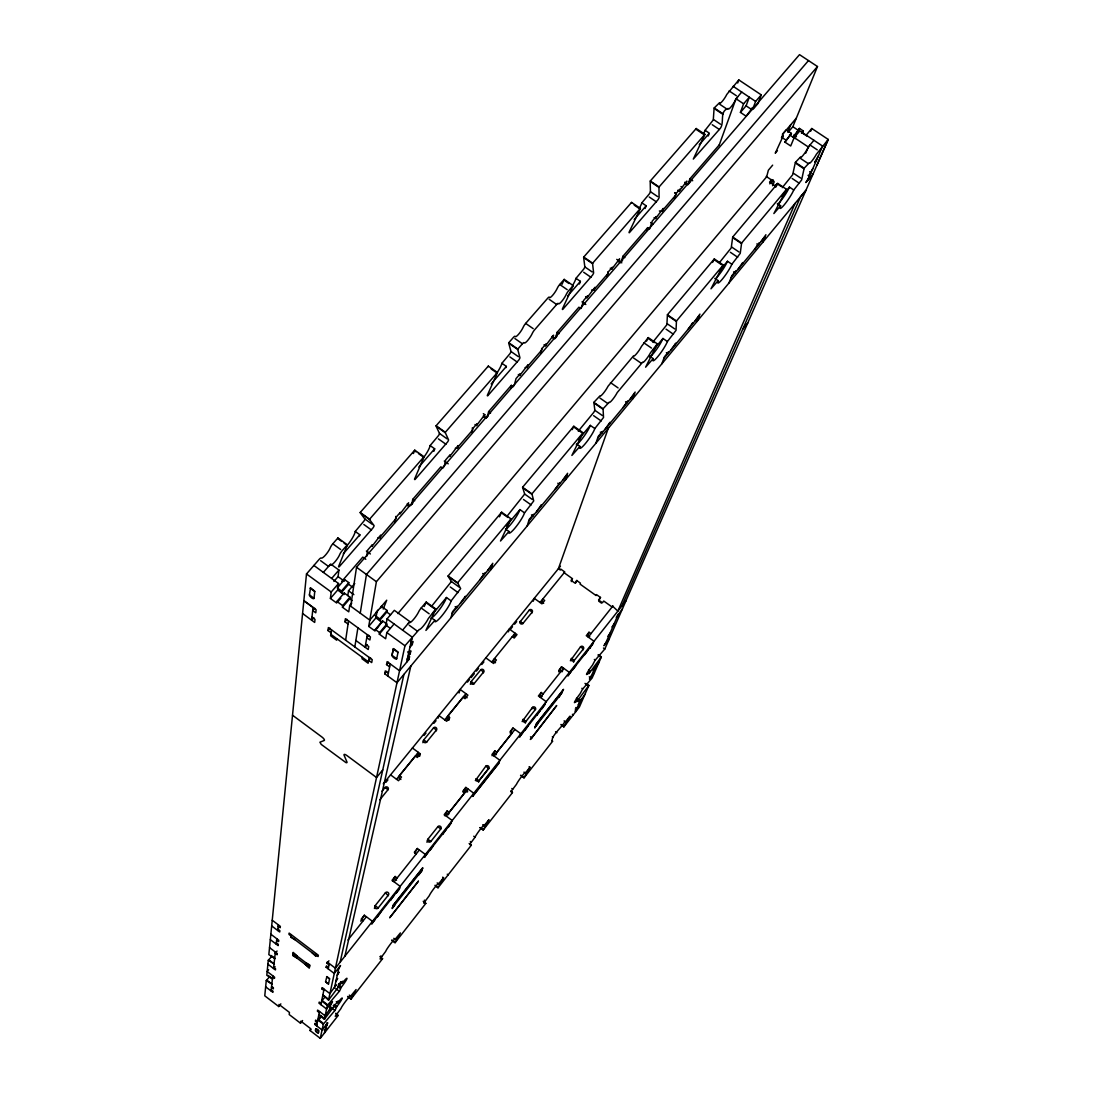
<?xml version="1.0" encoding="UTF-8"?>
<svg xmlns="http://www.w3.org/2000/svg" width="1093" height="1093" viewBox="0 0 1093 1093"><rect width="100%" height="100%" fill="white"/><g stroke="black" fill="none" stroke-linecap="round" stroke-linejoin="round"><path stroke-width="1.5" d="M652.904 342.054L666.894 324.703L667.413 314.784L714.33 258.932L723.265 265.012L710.996 288.798L718.183 280.628A12.802 1.872 -55.8 0 0 722.295 279.193A12.802 1.872 -55.8 0 0 731.859 264.246L740.234 253.371L741.614 243.07L786.523 189.335L777.724 183.419L732.706 237.031L731.217 247.906L719.385 262.689M382.755 769.896L376.538 777.519L346.864 755.523A3.416 1.025 39.5 0 0 344.063 755.181L346.959 761.999A3.402 1.011 39.5 0 1 345.907 762.572L321.233 744.415L319.907 742.215L324.238 740.48A3.416 1.025 39.8 0 0 321.929 737.024L292.514 715.218M723.265 265.012L676.458 321L676.034 330.346L667.399 341.535A12.966 1.967 -55.5 0 1 657.849 356.564A12.966 1.967 -55.5 0 1 653.163 358.6L645.608 367.207L657.33 343.871L648.258 337.6L641.454 346.44A7.555 1.216 -55.5 0 1 636.618 353.654A7.555 1.216 -55.5 0 1 633.571 355.812L608.036 386.239A7.61 1.243 -55.3 0 1 603.186 393.48A7.61 1.243 -55.3 0 1 600.002 395.816L593.868 402.361L594.852 410.299L593.8 412.307L578.265 431.175M703.605 133.715A12.583 2.35 -56.8 0 0 705.094 130.327L713.292 119.902L714.084 108.467A3.648 0.683 -57 0 1 714.221 107.947L719.59 102.674A7.296 1.353 -57 0 0 722.186 101.417A7.296 1.353 -57 0 0 726.818 94.408L738.813 79.926L761.288 94.886L758.023 103.493L753.323 108.945M532.346 499.501L524.681 494.063L522.577 487.259L573.811 426.256L583.047 432.732L571.885 455.426L579.932 446.422A13.184 2.077 -55 0 0 585.301 443.649A13.184 2.077 -55 0 0 594.838 428.552L603.527 417.471L603.063 408.796L609.17 402.21A7.624 1.202 -55.3 0 0 612.326 399.86A7.624 1.202 -55.3 0 0 617.19 392.606L642.67 362.125A7.569 1.175 -55.5 0 0 645.69 359.925A7.569 1.175 -55.5 0 0 650.526 352.725L657.33 343.871M735.425 100.16A7.309 1.325 -57 0 1 730.793 107.169A7.309 1.325 -57 0 1 728.225 108.439C718.511 111.377 725.561 123.659 719.331 129.48L693.304 159.086L704.903 134.357L696.214 128.523L650.308 180.987A3.689 0.724 -56.6 0 0 650.198 181.493L650.431 191.712A3.634 0.697 -56.5 0 1 649.379 193.816L641.851 202.833A12.72 2.473 -56.4 0 1 639.405 208.121M459.21 587.132L451.423 581.517L448.089 576.312A3.976 0.683 -54.3 0 1 448.103 575.956L501.632 512.207L511.018 518.902L500.498 541.021L508.983 531.512A13.403 2.172 -54.6 0 0 515.035 527.987A13.403 2.172 -54.6 0 0 524.531 512.863L533.739 500.949L531.922 493.886L583.047 432.732M269.561 976.814L266.268 980.544L264.766 995.819L278.742 1006.53L280.86 1003.88M272.663 979.109L266.801 975.27L268.277 960.282L271.679 956.457M274.917 958.602L268.837 954.626L306.491 573.962L319.033 559.534A3.976 0.902 -53.9 0 1 320.918 557.976L321.205 558.017A7.938 1.79 -54 0 0 325.536 555.012A7.938 1.79 -54 0 0 330.387 547.538A3.948 0.888 -54 0 1 332.805 543.808L337.915 537.961L347.314 544.779A3.976 0.874 -54.1 0 1 347.15 545.366L338.598 566.488A3.907 0.847 -54 0 0 339.144 566.843L373.232 527.605A3.88 0.833 -54.2 0 0 374.107 525.624L369.612 519.599L361.81 513.97M271.091 990.968L272.758 975.789M275.354 952.058L273.551 968.494L275.04 966.649M276.215 944.147L276.802 938.75M277.704 930.485L278.319 924.856M314.046 598.322L314.77 591.258L310.562 587.788L309.401 594.92A2.951 1.011 40.8 0 0 311.587 597.816A2.951 1.011 40.8 0 0 314.046 598.322L309.401 594.824M511.018 518.902L457.598 582.801L460.645 588.594L451.136 600.89A13.676 2.268 -54.1 0 1 441.681 616.042A13.676 2.268 -54.1 0 1 434.905 620.346M278.742 1006.53L279.002 1004.44L289.481 1012.46L289.167 1014.523L300.493 1023.198L302.597 1020.534M351.796 603.049L349.705 605.481L348.763 611.848L342.464 607.257L349.733 598.8L349.965 597.188L344.199 592.98L336.904 601.437L336.699 603.035L330.4 598.458L331.22 591.996L338.557 583.525L313.869 565.436M331.015 632.779L327.982 630.552L328.365 627.546L372.235 659.666L371.702 662.59L368.642 660.336L370.636 657.972M333.911 581.408L338.065 576.626L338.939 570.054L330.632 564.015L323.309 572.418M291.189 934.624L290.82 937.288L294.96 939.707M331.439 629.8L330.619 635.757L336.685 640.211L336.89 638.722M330.4 598.458L337.696 590.015L338.557 583.525M341.522 591.04L341.303 592.652L348.558 584.249L348.79 582.624L344.555 579.55L337.286 587.952L341.522 591.04L348.79 582.624M344.555 579.55L344.336 581.175L338.065 576.626M344.199 592.98L343.967 594.592L337.696 590.015M342.464 607.257L342.683 605.659L349.965 597.188M347.82 595.617L348.517 590.78L354.76 583.525M348.052 624.035L344.951 621.767L345.402 618.665L370.418 636.946L369.885 639.992L366.77 637.711L368.806 635.293M296.79 957.946L292.746 955.569L293.197 952.399L297.077 956.061M345.648 640.211L348.517 620.947M350.716 606.219L356.523 567.267L799.516 54.65L817.482 66.523L792.835 126.692L788.176 132.198M366.647 556.487L367.658 550.093L372.248 544.779L371.989 546.391L380.651 535.064L380.104 538.303M354.829 646.933L357.903 627.792M360.239 613.159L366.456 574.481L808.492 60.58M305.371 964.477L309.223 968.111L309.756 965.01L305.671 962.605M782.219 187.668L792.671 174.73L795.376 162.406L800.541 156.941A7.35 1.066 -56.4 0 0 802.904 155.52A7.35 1.066 -56.4 0 0 807.631 148.511L809.995 145L817.263 149.85M311.888 952.563L315.836 956.293L316.314 953.711M362.275 657.317L362.029 658.778L368.122 663.246L369.188 657.439M300.493 1023.198L300.835 1021.163L310.467 1028.54L310.084 1030.549L320.263 1038.35L338.174 1015.452L335.92 1013.676M367.289 634.65L365.13 647.247L367.316 644.651M394.081 623.953L386.84 632.56L385.638 638.763L379.298 634.131L386.512 625.592L386.813 624.035L382.55 620.92L375.309 629.472L375.036 631.016L368.71 626.412L376.402 581.695L817.482 66.523M368.71 626.412L375.937 617.887L377.058 611.561M394.901 522.563L395.803 517.535L400.339 512.316L400.024 513.97L408.591 502.766L407.962 506.073M380.992 607.845L381.279 606.26L387.059 610.468L386.772 612.053L379.572 620.537L379.858 618.966L387.059 610.468M806.197 135.149L811.798 128.496L828.234 139.439L816.348 154.332A7.35 1.025 -56.3 0 1 811.621 161.34A7.35 1.025 -56.3 0 1 809.285 162.789L804.147 168.267L801.634 179.935L793.764 190.004A12.665 1.776 -56.1 0 1 784.2 204.897A12.665 1.776 -56.1 0 1 780.634 205.744L773.871 213.559L786.523 189.335M383.206 609.047L386.717 600.207L369.789 620.127L349.705 605.481M379.298 634.131L379.585 632.587L386.813 624.035M377.099 628.584L382.55 620.92M385.897 625.141L387.086 618.857L394.327 610.318L409.793 621.562L402.593 630.155M411.774 504.324L412.744 499.351L440.862 466.834L442.843 468.241M326.097 1025.589L327.75 1022.747L322.066 1029.989L314.757 1024.401L314.975 1023.362L316.792 1024.769M323.801 990.326L321.861 988.851L322.093 987.662L329.922 993.633L336.234 984.766L334.718 986.678M338.68 968.781L340.524 965.543L334.267 973.467L326.151 967.305L326.411 966.034L328.433 967.578M328.993 964.818L326.957 963.275L327.217 961.99L335.401 968.207L625.879 600.986M621.876 606.055L800.513 196.836L805.937 190.319L396.978 682.742L384.709 673.766L385.282 670.883L388.357 673.138M389.641 666.867L386.539 664.599L387.127 661.661L399.56 670.76L408.932 659.503L409.602 656.551L407.252 659.366M393.316 648.818L391.991 655.281A2.965 1.025 39.8 0 0 394.122 658.123A2.965 1.025 39.8 0 0 396.704 658.724L398.057 652.07L393.562 648.573L391.991 655.281L396.704 658.724M315.986 1028.773C313.445 1030.972 319.935 1035.74 318.637 1030.644C317.353 1028.759 313.404 1027.311 318.705 1030.863M316.587 1025.794L319.498 1011.503M320.891 1004.645L324.047 989.165M325.564 981.705L326.889 976.568L329.58 978.809L328.487 984.042L325.564 981.815L328.528 983.973M328.173 968.849L329.266 963.534M387.783 676.007L390.228 663.943M469.58 843.919L471.329 845.203L438.02 887.803L443.58 877.72L438.512 883.909A7.815 0.724 -53.5 0 0 434.631 887.639A7.815 0.724 -53.5 0 0 429.262 895.727L423.742 903.132L425.846 903.365L395.038 942.74L391.718 940.24M320.263 1038.35L323.323 1024.182L335.155 1010.151L336.822 1006.53A8.307 0.806 -53.1 0 0 342.259 998.264A8.307 0.806 -53.1 0 0 337.696 1002.746L336.302 1001.68M318.883 1014.878L324.375 1019.291L327.381 1005.382L339.609 990.982L341.344 987.157A8.594 0.861 -53.1 0 0 346.987 978.549A8.594 0.861 -53.1 0 0 342.287 983.099L340.852 982.006M323.145 995.149L328.515 1000.136L404.956 645.772L419.261 629.418A7.993 1.353 -54 0 0 423.264 626.125A7.993 1.353 -54 0 0 428.251 618.665L435.738 608.951L426.202 602.038L421.188 608.009A3.976 0.697 -54 0 0 418.701 611.738A7.993 1.407 -54 0 1 413.741 619.198A7.993 1.407 -54 0 1 409.697 622.477A3.989 0.697 -53.9 0 0 407.662 624.117M444.182 466.738L445.657 459.921L450.043 454.838L449.674 456.56L458.076 445.561L457.448 448.321M324.457 1032.994L326.329 1024.551M329.499 1010.246L331.015 1003.374M334.458 987.867L338.967 967.524M340.142 962.209L403.918 674.381M406.596 662.303L412.17 637.123L387.086 618.857M410.749 643.558L412.17 637.123M319.279 1012.583L317.407 1011.162L317.626 1010.069L325.127 1015.807L331.193 1007.295L329.744 1009.153M330.769 1004.481L332.491 1001.502L326.602 1009.003L318.992 1003.196L319.211 1002.076L321.123 1003.524M407.853 656.647L410.203 653.819L410.872 650.827L408.509 653.655M409.902 647.37L412.28 644.528L412.963 641.468L410.585 644.323M344.869 956.225L410.831 666.061M341.344 987.157L338.475 984.984L338.775 983.632M347.629 996.543L350.976 999.084L382.564 958.698L380.05 958.971L385.651 951.443A7.952 0.751 -53.3 0 1 391.007 943.355A7.952 0.751 -53.3 0 1 395.147 939.311L400.38 932.93L395.079 942.644M337.696 1002.746L338.038 1001.038L324.375 1019.291M342.287 983.099L342.696 981.268L328.515 1000.136M471.725 432.404L472.572 428.811L476.89 423.811L476.48 425.56L475.004 424.521M484.117 417.485L484.786 414.684L483.325 413.646M399.532 888.486L371.948 923.38L372.467 921.344L364.352 915.224L360.745 921.18M412.403 748.008L420.299 753.815L417.335 757.463L415.367 756.014L399.505 775.565L398.904 778.011L400.885 779.473M487.341 416.87L488.626 411.596L511.292 385.351L513.232 386.717M374.434 908.461L375.145 905.687L385.651 892.503A1.913 1.844 13.5 0 1 388.63 894.743L377.959 908.228A1.913 1.858 12.2 0 1 375.145 905.687L378.192 907.982M372.467 921.344L371.77 924.063L375.036 919.473M450.999 617.695L452.57 611.643L457.079 606.219L456.683 607.749L455.166 606.642M510.595 388.029L511.292 385.351M417.458 755.714L418.332 752.38L396.513 779.254M514.147 385.747L516.033 378.574L520.241 373.697L519.762 375.514L518.314 374.489M426.448 742.297L436.626 729.755A1.844 1.721 15.1 0 0 433.743 727.637L423.742 739.906L422.882 742.693M420.299 753.815L419.63 756.315L417.007 754.389M377.604 916.221L377.413 916.918L380.678 912.341M460.426 603.227L465.331 596.3L464.921 597.83M527.168 367.699L527.933 364.802L519.762 375.514M388.247 895.741L385.405 892.749M438.129 718.128L438.867 715.532L446.682 721.271L449.592 717.691L447.638 716.257L463.077 697.252L465.031 698.687L467.913 695.134L460.112 689.437L459.074 692.989M392.496 881.177L395.119 876.463L397.142 877.966M436.216 730.875L436.462 730.028L433.525 727.87M540.611 353.094L541.841 348.722L545.994 343.926L545.489 345.771L544.041 344.76M390.898 899.416L390.707 900.113L393.945 895.55M479.786 579.946L484.664 573.033L484.226 574.604L482.71 573.511M552.744 338.12L553.577 335.168L545.489 345.771M396.486 892.339L396.294 893.049L399.328 889.196L400.147 886.355L392.073 880.302L395.119 876.463M487.915 570.163L492.779 563.278L490.976 569.562M449.592 717.691L448.854 720.273L446.9 718.852L447.638 716.257M555.545 337.887L557.116 332.354L578.907 307.201L580.82 308.527M395.365 904.143L392.196 908.57L393.166 905.209L422.772 867.678L421.666 871.23L418.742 874.933L418.961 874.222M427.691 852.882L424.467 857.404L425.382 854.453L417.348 848.469L414.684 853.223M464.908 697.238L465.96 693.713L444.742 719.85M581.312 308.021L583.553 300.52L587.597 295.834L587.023 297.733L585.602 296.736M470.359 684.245L471.165 681.567L480.906 669.64A1.831 1.694 17.2 0 1 483.789 671.744L473.87 683.917A1.831 1.68 16.8 0 1 471.165 681.567L474.089 683.699M594.073 290.314L594.988 287.295L587.023 297.733M426.939 842.252L427.869 839.233L438.047 826.445A1.899 1.803 17.8 0 1 438.676 826.103A1.858 1.776 17.8 0 1 439.427 826.007A1.885 1.79 17.8 0 1 440.998 828.644L430.642 841.706A1.885 1.803 17.2 0 1 427.855 839.233L430.874 841.473M527.168 525.993L529.176 519.503L533.493 514.311L532.974 515.951L531.471 514.885M501.632 512.207L499.474 516.811M483.311 672.878L483.598 671.976L480.688 669.859M606.916 276.433L608.336 271.856L612.326 267.252L611.725 269.179L610.304 268.195M350.976 999.084L356.072 989.548L350.662 996.147A8.088 0.765 -53.2 0 0 346.262 1000.505A8.088 0.765 -53.2 0 0 340.934 1008.579L335.223 1016.244L338.161 1015.383M510.732 791.25L512.467 792.562L511.223 791.291L516.47 784.309A7.583 0.697 -53.9 0 1 521.867 776.208A7.583 0.697 -53.9 0 1 525.268 773.079L529.996 767.245L523.998 777.861L520.555 775.333M430.177 849.739L429.945 850.477L433.17 845.955M536.554 511.633L541.363 504.829L540.844 506.483M618.638 261.91L619.608 258.836L611.725 269.179M621.07 262.074L622.914 256.308L647.712 227.631L649.597 228.915L652.289 221.059L656.169 216.578L655.513 218.545L654.092 217.589M446.45 813.206L447.201 810.869L449.196 812.345L448.444 814.681L446.45 813.206L444.482 815.692M508.368 631.836L509.283 629.021L517.003 634.596L514.216 638.039L512.275 636.645M443.075 833.426L442.829 834.178L446.04 829.683M555.053 489.377L559.848 482.6L559.302 484.281L557.813 483.215M451.423 581.517L431.448 606.478M448.513 826.568L448.253 827.333L452.229 820.515L444.236 814.599L447.201 810.869M562.827 480.032L567.609 473.269L565.382 479.977M646.742 230.555L647.712 227.631M519.762 622.341L529.326 610.031A1.803 1.626 18.8 0 1 532.373 611.861L522.755 623.693A1.803 1.639 18.5 0 1 520.077 621.398L522.973 623.488M463.104 792.261L465.85 787.397L473.802 793.258L472.682 796.428L498.681 763.556L499.897 760.277L492 754.484L494.869 750.85L496.85 752.298L495.949 754.785L493.981 753.35L494.869 750.85M435.697 609.061L425.928 630.415L434.891 620.373L431.38 617.818M662.194 211.536L663.246 208.394L655.513 218.545M564.152 720.793C567.895 722.254 549.273 736.34 552.552 741.341L523.998 777.861M466.752 792.042L467.831 788.859L446.231 816.075M533.275 601.218L534.258 598.336L541.937 603.855L544.683 600.467L542.77 599.087L541.759 601.97L543.672 603.336M531.881 613.05L532.209 612.094L529.326 610.031M674.422 198.339L676.048 193.598L679.873 189.171L679.19 191.166L677.783 190.223M475.359 780.58L485.77 766.234L488.749 768.406L488.462 769.24M679.19 191.166L686.855 181.11L685.748 184.293M573.811 426.256L572.199 429.617M595.876 443.252L598.267 436.38L602.407 431.407L601.792 433.142L600.317 432.104M478.529 782.246L478.802 781.44M687.811 184.826L689.902 178.842L719.276 144.877M605.235 429.002L609.962 422.322L609.347 424.057M608.541 427.568L558.414 568.674L560.326 570.027L560.682 569.043L564.507 571.776M737.707 83.013L738.813 79.926M622.983 407.662L627.683 400.994L627.04 402.757L625.579 401.746M719.098 145.355L735.999 98.739L741.764 92.044M524.681 494.063L506.961 516.32M630.429 398.699L635.129 392.045L632.533 399.109M522.714 732.72L519.571 737.133L520.855 733.758L512.986 728.02L510.144 732.952M740.426 112.388L743.595 103.808L749.292 97.236L746.095 105.843L740.426 112.388L746.15 116.213L752.626 107.524L751.82 109.655L746.095 105.843M571.338 581.599L572.431 578.675L564.138 572.759M752.913 108.603L755.618 101.444L761.288 94.886M522.126 721.599L532.619 707.226A1.844 1.708 21.3 0 1 535.529 709.343M575.642 583.02L576.626 580.438L580.451 583.17L580.082 584.14L596.068 595.548L596.45 594.592L600.303 597.338L598.732 601.164L601.423 603.09M661.798 363.873L664.544 356.66L668.52 351.878L667.823 353.695L666.375 352.697M525.282 723.17L525.61 722.323M648.258 337.6L646.55 341.043M531.731 709.193L532.072 708.319M525.077 729.741L524.749 730.589L527.892 726.162M671.116 349.733L675.775 343.161L675.064 344.978M543.166 693.891L541.199 692.47L540.188 695.107L542.128 696.528M537.264 714.316L536.936 715.177L540.065 710.778M688.153 329.239L692.784 322.681L692.06 324.539M542.401 707.827L542.06 708.688L546.227 701.679L538.398 695.995L541.199 692.47M695.312 320.632L699.93 314.101L697.006 321.479M537.742 723.675L534.682 727.965L536.321 723.812L563.537 689.328L559.083 697.02L559.438 696.173M571.038 671.621L567.923 675.993L569.385 672.414L561.597 666.785L558.687 671.812M562.103 671.785L563.551 668.192L540.366 697.416M570.368 660.759L580.492 646.824A1.803 1.639 22.2 0 1 583.566 648.668L574.057 660.664A1.803 1.653 22 0 1 571.352 658.341L574.276 660.445M787.821 131.884L790.69 124.821M809.08 178.706L807.713 180.345L822.66 146.12L799.83 130.9L794.187 137.568L790.704 145.984L784.938 142.131L791.414 133.401L786.14 129.876L782.383 134.289M714.33 258.932L712.54 262.429M573.524 662.262L573.893 661.361M728.908 283.06L731.996 275.518L735.808 270.941L735.029 272.84L733.594 271.87M791.414 133.401L784.938 142.131M479.923 827.647L483.174 830.052L488.954 819.682L484.076 825.693A7.692 0.71 -53.7 0 0 480.455 829.095A7.692 0.71 -53.7 0 0 475.072 837.197L469.662 844.465L471.343 845.094L469.17 843.468M573.319 668.725L572.951 669.626L576.066 665.254M738.185 269.042L742.762 262.58L741.969 264.492M772.56 185.728L774.186 181.766L766.234 176.424M792.999 137.131L799.461 128.414L803.341 131.01L802.467 133.114L807.071 136.174M590.944 633.653L589.004 632.26L587.856 635.047L589.783 636.44M583.02 649.829L583.402 648.914L580.492 646.824M796.715 132.731L799.461 128.414M775.784 186.63L777.014 183.665L781.071 186.397M413.414 453.513L414.561 450.781A3.894 0.847 -54.8 0 0 414.753 450.152L424.002 456.751A3.894 0.833 -54.7 0 1 423.811 457.38L414.589 479.021A3.825 0.806 -54.6 0 0 415.026 479.485L447.652 441.914A3.798 0.792 -54.9 0 0 448.581 439.892L445.302 432.705A3.853 0.82 -55 0 1 445.316 432.295L497.424 372.494L488.311 366.1L436.107 425.764A3.853 0.833 -55 0 0 436.093 426.174L439.509 433.456L447.064 438.826M585.165 653.751L584.782 654.652L587.884 650.308M754.512 249.395L759.061 242.96L758.255 244.887L756.834 243.93M590.152 647.439L589.769 648.354L594.032 641.249L586.285 635.689L589.004 632.26M761.37 241.143L765.906 234.722L762.654 242.427M810.61 131.31L811.798 128.496M805.664 153.239L808.328 146.995L813.93 140.3M777.724 183.419L775.866 186.985M576.421 698.277L577.732 699.233L576.68 701.747L588.854 685.448L586.231 683.562M588.567 670.05L589.933 671.034L588.854 673.725L601.355 656.934L598.185 654.666M795.076 203.394L617.859 611.124L612.49 606.041M575.246 709.07L576.107 709.699L577.965 706.638M578.566 701.446L579.427 702.075L584.974 694.301M591.395 675.87L589.441 679.081L594.428 672.741M581.312 698.974L575.779 711.666L574.918 711.051M590.685 677.496L595.179 667.222M605.276 644.091L618.447 613.911M588.854 685.448L579.386 707.048L563.851 726.913L561.283 725.055M601.355 656.934L592.105 678.029L582.514 689.232L580.123 693.7A7.624 0.71 -54.1 0 0 574.576 702.007A7.624 0.71 -54.1 0 0 577.732 699.233M589.933 671.034A7.883 0.751 -54.2 0 1 586.722 673.78A7.883 0.751 -54.2 0 1 592.474 665.145L595.002 660.418L604.825 649.01L828.234 139.439L816.881 165.344M563.851 726.913L570.04 716.147L565.45 721.735M561.993 284.33L563.291 281.488M424.193 606.506L425.997 602.612A3.989 0.697 -54.1 0 0 426.202 602.038M735.425 100.16L737.748 96.662M488.749 768.406L479.076 780.621L475.933 778.708A1.872 1.762 19.6 0 0 478.871 780.867L488.926 768.16A1.858 1.735 20 0 0 486.016 766.015L485.784 766.248M525.938 721.462L522.987 719.317A1.831 1.694 21 0 0 525.719 721.681L535.515 709.33M423.729 739.906L423.551 740.166A1.844 1.735 14.5 0 0 426.448 742.297M379.831 799.803L388.193 789.46A1.872 1.776 11.8 0 0 385.884 786.946A1.885 1.79 11.8 0 0 385.269 787.288L382.017 791.236M579.427 702.075L580.643 700.517L579.782 699.889M325.892 1026.518L327.299 1024.715L325.659 1027.543M579.358 703.455L578.142 705.012L580.028 701.925L579.167 701.296M325.195 1029.647L326.602 1027.857L324.976 1030.658L324.075 1029.975M576.107 709.699L577.309 708.155L576.448 707.526M483.174 830.052L512.439 792.644L510.704 791.373M598.95 662.413L593.198 670.487L594.455 668.875M310.084 1030.549L311.136 1029.21M314.757 1024.401L315.481 1023.499M319.183 1019.291L320.905 1017.105M392.373 907.9L421.871 870.506L422.54 868.389L392.947 905.865M534.996 727.118L562.116 692.743M336.111 980.407L337.641 978.467L335.838 981.61M610.113 633.011L608.022 636.454L609.334 634.801M606.041 642.342L603.978 645.731L609.129 639.186M531.895 737.843L556.706 705.518L530.324 739.469L531.895 737.843L530.488 736.819M424.699 856.666L451.464 822.824M519.885 736.299L545.188 704.302M568.292 675.091L592.871 644.009M472.982 795.649L498.995 762.75M321.861 988.851L322.613 987.881M622.423 608.883L616.302 617.449L617.627 615.783M337.505 974.095L339.062 972.128L337.231 975.325M614.198 623.638L612.094 627.122L613.405 625.469M535.98 724.632L563.168 690.175M364.352 915.224L361.236 919.131L363.272 920.661M417.348 848.469L414.329 852.267L416.337 853.756M465.85 787.397L462.926 791.086L464.908 792.562L449.196 812.345M512.986 728.02L510.13 731.6L512.098 733.034L496.85 752.298M561.597 666.785L558.837 670.269L560.777 671.676M326.957 963.275L328.938 960.788M492.069 755.755L493.981 753.35M326.151 967.305L326.944 966.321M347.943 939.994L366.374 916.754M394.095 881.819L419.357 849.958M493.954 755.919L514.953 729.455M588.225 637.082L612.913 605.959M600.644 597.365L598.568 599.989L602.407 602.735L603.746 601.041L612.094 606.998M277.048 951.033L275.217 953.301L277.144 954.776L277.294 953.533L269.534 947.617M577.008 580.479L574.904 583.088L571.079 580.342L572.431 578.675M268.646 969.696L267.17 971.527L274.616 977.21L274.48 978.358L272.622 976.937M385.829 782.424L387.919 779.869M424.029 735.48L425.983 733.075M433.921 723.306L436.025 720.724M467.449 682.128L469.553 679.532M471.083 677.66L474.294 673.725M476.425 671.088L478.556 668.465M481.767 664.53L483.898 661.907M510.445 629.281L512.521 626.726M514.598 624.185L516.675 621.63M491.645 662.071L515.076 633.202L513.833 636.932L515.691 634.65M540.024 602.475L564.739 572.035M446.9 718.852L448.95 716.325M383.247 783.859L560.449 566.174M742.748 329.171L747.735 323.063M572.5 285.574A12.884 2.596 -56 0 0 573.688 283.524A12.87 2.596 -56 0 0 575.997 278.332L583.826 268.974A3.675 0.738 -56.1 0 0 584.837 266.897L583.648 257.538A3.73 0.751 -56.2 0 1 583.73 257.06L631.563 202.41L640.375 208.421A3.716 0.724 -56.4 0 1 640.102 209.105L629.185 232.003A3.662 0.697 -56.3 0 0 629.322 232.741L658.027 199.691A3.648 0.683 -56.5 0 0 659.093 197.587L658.97 187.436A3.689 0.697 -56.6 0 1 659.093 186.944L704.903 134.357M497.424 372.494A3.825 0.792 -55.4 0 1 497.192 373.15L487.369 395.256A3.757 0.779 -55.2 0 0 487.697 395.816L518.97 359.816A3.744 0.765 -55.5 0 0 519.94 357.766L517.781 349.514A3.785 0.779 -55.6 0 1 517.822 349.077L522.427 343.789A3.785 0.779 -55.6 0 1 523.971 342.56L524.148 342.724A7.569 1.544 -55.6 0 0 527.564 340.592A7.569 1.544 -55.6 0 0 532.318 333.338A3.771 0.765 -55.7 0 1 534.709 329.703L556.651 304.51A3.757 0.765 -55.8 0 1 558.154 303.335L558.304 303.512A7.514 1.517 -55.9 0 0 561.57 301.531A7.514 1.517 -55.9 0 0 566.311 294.304A3.744 0.751 -55.9 0 1 568.688 290.697L573.156 285.574L564.193 279.384L559.725 284.494A3.744 0.765 -56 0 0 557.348 288.115A7.514 1.544 -55.9 0 1 552.621 295.329A7.514 1.544 -55.9 0 1 549.328 297.282L549.164 297.105A3.757 0.779 -55.9 0 0 547.661 298.28L525.665 323.405A3.771 0.792 -55.7 0 0 523.287 327.039A7.569 1.585 -55.7 0 1 518.547 334.294A7.569 1.585 -55.7 0 1 515.104 336.412L514.926 336.248A3.785 0.792 -55.6 0 0 513.368 337.464L508.751 342.737A3.785 0.792 -55.6 0 0 508.71 343.188L511.005 351.509L518.451 356.714M573.156 285.574A3.771 0.751 -55.9 0 1 572.896 286.243L562.471 308.8A3.703 0.738 -55.8 0 0 562.704 309.456L592.597 275.026A3.689 0.724 -56 0 0 593.622 272.949L592.57 263.673A3.73 0.738 -56.1 0 1 592.652 263.194L640.375 208.421M813.192 173.773L805.883 182.545L809.476 176.328L808.041 175.372M452.174 613.173L492.328 564.862M528.67 521.129L567.048 474.949M597.68 438.129L634.5 393.835M663.861 358.463L699.192 315.945M731.231 277.417L765.1 236.662M321 1016.135L317.776 1019.933L323.323 1024.182M432.241 614.526L446.463 597.502L451.136 600.89M506.319 525.883L519.926 509.598L524.531 512.863M578.375 439.659L590.302 425.382L594.838 428.565M652.917 350.457L662.945 338.461L667.399 341.535M719.372 270.941L727.473 261.254L731.859 264.233M781.782 196.262L789.433 187.108L793.764 190.004M384.709 673.766L386.703 671.375M818.397 155.875L814.736 162.229L816.594 160.015M812.864 168.554L809.244 174.825L811.088 172.626L809.667 171.669M386.539 664.599L388.493 662.262M324.963 997.089L321.643 1000.997L327.381 1005.382M769.759 183.843L773.052 179.949M771.398 182.955L773.516 180.427M777.014 183.665L775.183 185.851L769.568 182.08L771.699 179.539M397.866 613.583L766.685 176.738L768.365 170.235L772.655 165.152M777.424 150.67L775.251 153.225L783.326 135.696L781.454 137.923L783.162 133.688L796.319 118.194M801.483 133.209L803.341 131.01M376.129 612.326L378.178 609.894M344.951 621.767L347 619.362M327.982 630.552L329.99 628.202M337.737 601.833L340.852 598.213M341.781 581.394L362.78 557.116L365.8 559.302M476.48 425.56L484.786 414.684M313.855 617.586L311.655 620.127L313.049 607.366L303.854 600.644M410.681 505.512L412.922 502.93M486.03 418.305L487.984 416.05M554.711 338.803L557.02 336.138M620.428 262.744L622.586 260.243M688.535 183.911L690.762 181.329M272.184 984.246L266.268 980.544M314.743 608.2L312.707 610.563L315.768 612.804L316.109 609.716L303.84 600.74M343.284 553.796L359.843 534.778L355.239 531.444A13.567 2.992 -54.1 0 1 346.18 546.705M418.824 467.012L434.672 448.799L430.136 445.561L438.594 435.479A3.798 0.82 -54.9 0 0 439.509 433.456M491.167 383.875L506.373 366.415L501.906 363.286L510.035 353.572A3.744 0.779 -55.5 0 0 511.005 351.509M567.813 295.82L580.397 281.366L575.997 278.332M634.213 219.515L646.168 205.785L641.851 202.833M699.301 144.727L709.357 133.182L705.094 130.327M331.616 578.47L338.939 570.054M274.398 964.122L268.277 960.282M355.239 531.444L364.024 520.965A3.88 0.847 -54.2 0 0 364.884 518.984L360.253 512.849A3.921 0.874 -54.3 0 1 360.225 512.467L414.753 450.152M347.314 544.779L342.218 550.626A3.948 0.874 -54 0 0 339.786 554.37A7.938 1.749 -54 0 1 334.936 561.829A7.938 1.749 -54 0 1 330.632 564.876M369.612 519.599A3.935 0.861 -54.3 0 1 369.584 519.216L424.002 456.751M733.157 86.306L755.618 101.444M792.835 126.692L798.587 130.532M729.127 90.91L736.313 95.692M793.86 135.026L796.455 136.762M735.999 98.739L743.595 103.808M794.187 137.568L808.328 146.995M789.542 134.835L795.158 138.579M781.837 137.376L785.799 140.027M719.727 104.259L726.927 109.081M800.814 158.635L808.11 163.513M714.221 107.947L722.883 113.727M795.376 162.406L804.147 168.267M715.532 109.423L722.733 114.246M796.66 163.882L803.97 168.773M713.456 119.479L720.56 124.247M793.45 173.24L800.65 178.063M712.226 124.725L719.331 129.48M792.165 178.473L799.352 183.296M703.168 134.084L695.927 129.22A3.675 0.697 -56.9 0 0 696.214 128.509M777.369 203.558L780.621 205.757M689.902 178.842L692.702 180.741M684.71 182.285L687.511 184.184M680.953 186.548L682.36 187.504M674.641 192.641L676.048 193.598M650.308 180.987L659.093 186.944M732.706 237.031L741.614 243.07M651.66 182.476L658.97 187.436M734.045 238.52L741.45 243.548M650.431 191.712L657.644 196.603M731.654 247.018L738.95 251.977M649.228 197L656.442 201.891M730.384 252.292L737.679 257.251M634.227 205.101L638.64 208.107M714.016 259.601L721.462 264.67M650.663 222.507L653.163 224.215M714.89 278.373L718.183 280.628M622.914 256.308L624.813 257.62M616.753 259.369L621.808 262.839M583.73 257.06L592.652 263.194M667.413 314.784L676.458 321M585.138 258.563L592.57 263.673M668.807 316.273L676.335 321.451M584.837 266.897L592.16 271.938M667.304 323.829L674.723 328.938M583.662 272.239L590.971 277.28M666.047 329.157L673.466 334.267M568.92 283.497L563.947 280.054A3.757 0.779 -56 0 0 564.193 279.384M647.971 338.256L654.27 342.601M559.725 284.494L567.185 289.659M643.873 342.833L651.442 348.066M581.995 301.859L585.821 304.51M649.802 356.291L653.163 358.613M549.164 299.304L556.651 304.51M633.557 357.957L641.154 363.218M557.116 332.354L559.042 333.693M552.033 336.453L554.602 338.243M525.665 323.405L533.193 328.651M610.468 382.605L618.091 387.919M514.871 338.529L522.427 343.789M599.92 398.043L607.585 403.385M508.751 342.737L517.822 349.077M593.868 402.361L603.063 408.796M510.226 344.24L517.781 349.514M595.316 403.85L602.967 409.206M594.852 410.299L602.393 415.572M509.871 356.905L517.303 362.111M593.636 415.682L601.177 420.955M491.126 368.887L495.675 372.071M573.552 426.885L581.244 432.281M576.53 444.031L579.932 446.422M488.626 411.596L490.579 412.976M483.366 415.859L485.975 417.704M436.107 425.764L445.316 432.295M522.577 487.259L531.922 493.886M437.624 427.267L445.302 432.705M524.08 488.749L531.867 494.282M438.402 438.894L445.958 444.264M523.492 499.487L531.157 504.925M444.277 461.041L448.226 463.842M414.561 450.781L416.105 451.874M418.414 453.527L422.267 456.273M501.4 512.822L507.903 517.454M505.526 529.039L508.983 531.512M412.744 499.351L414.725 500.772M407.265 503.818L409.916 505.717M603.459 648.026L604.825 649.01M598.267 655.486L600.972 657.426M594.319 659.448L595.234 660.104M589.264 676.813L590.152 677.455M360.225 512.467L369.584 519.216M448.103 575.956L457.598 582.801M449.66 577.446L457.571 583.143M364.884 518.984L372.563 524.517M584.987 683.412L588.485 685.926M363.819 524.462L371.497 530.009M450.275 586.982L458.049 592.597M581.872 688.289L582.747 688.932M579.235 699.903L580.096 700.531M366.387 551.063L370.39 553.973M575.902 707.554L576.762 708.182M341.672 541.404L337.751 538.562A3.976 0.888 -54.1 0 0 337.915 537.961M344.022 543.098L345.579 544.232M427.322 603.568L433.935 608.364M572.377 714.289L573.238 714.918M332.805 543.795L340.647 549.492M421.188 608.009L429.139 613.774M495.525 662.727L493.599 661.32L494.473 658.587L496.413 659.994L493.585 663.478L485.825 657.849M356.523 567.267L376.402 581.695M560.996 724.468L563.141 726.012M532.4 707.444L535.338 709.589M320.604 560.682L328.474 566.406A3.976 0.874 -53.9 0 1 330.346 564.821M409.26 625.278L417.239 631.071M555.572 731.75L556.87 732.693M348.558 584.249L352.315 586.982M386.772 612.053L390.556 614.812M552.32 736.778L553.181 737.406M348.517 590.78L353.859 594.66M551.733 740.576L552.552 741.341M375.227 615.591L379.858 618.966M349.733 598.8L352.247 600.631M375.937 617.887L382.249 622.491M386.512 625.592L390.31 628.366M410.708 643.367L412.28 644.528M306.491 573.962L331.22 591.996M386.84 632.56L404.956 645.772M407.607 651.92L410.203 653.819M336.904 601.437L342.683 605.659M375.309 629.472L379.585 632.587M464.525 695.886L467.107 697.785M407.388 658.369L408.932 659.503M310.098 588.171L314.784 591.586M393.275 649.01L398.016 652.466M365.636 644.255L368.737 646.523L368.218 649.515L355.867 640.471M529.108 766.767L529.968 767.409M523.957 772.123L525.268 773.079M311.97 617.19L315.016 619.417L314.675 622.45L302.583 613.487M330.837 634.295L368.396 661.811M521.115 775.388L523.274 776.959M511.825 788.49L512.699 789.132M423.742 739.906L426.694 742.079M465.044 789.802L467.695 791.756M482.764 824.709L484.076 825.693M480.264 827.551L482.437 829.15M399.505 775.565L401.486 777.041L398.494 780.73L390.57 774.855M473.761 836.227L475.072 837.197M470.318 841.501L471.206 842.143M385.037 787.52L388.015 789.733M437.815 826.691L440.821 828.918M447.256 874.209L448.13 874.865M442.679 877.16L443.553 877.816M437.186 882.912L438.512 883.909M435.055 885.262L437.255 886.901M435.383 885.836L438.02 887.803M424.398 900.154L425.286 900.823M394.532 878.622L396.54 880.125M423.21 901.288L425.846 903.365M393.808 938.3L395.147 939.311M392.045 940.171L394.259 941.838M380.678 955.979L381.58 956.662M379.886 956.594L382.564 958.698M272.239 920.224L280.354 926.386L280.204 927.752L278.168 926.208M290.998 935.95L288.962 934.406L289.139 933.067L318.336 955.241L318.104 956.553L316.068 954.995M290.916 936.633L315.973 955.665M277.854 929.146L279.876 930.676L279.712 932.015L271.679 925.908M270.859 934.228L278.783 940.267L278.647 941.565L276.666 940.062M326.588 976.636L329.594 978.918M349.309 995.122L350.662 996.147M337.6 986.351L339.991 988.154M293.102 953.041L309.647 965.625L309.333 967.496L292.842 954.94M347.943 996.488L350.184 998.182M276.351 942.863L278.319 944.366L278.182 945.636L270.313 939.652M335.77 988.605L339.336 991.324M271.187 955.528L275.026 958.452M324.115 995.887L328.952 999.576M331.302 1001.885L332.245 1002.609M334.048 1004.426L336.822 1006.53M333.228 1005.683L335.524 1007.445M268.7 959.777L273.455 963.398M322.052 1000.478L326.848 1004.125M331.452 1007.855L334.895 1010.492M330.018 1007.678L330.947 1008.388M335.838 1013.252L336.74 1013.935M273.674 967.319L275.573 968.753L275.436 969.942L267.894 964.176M268.14 975.434L271.843 978.262M320.14 1015.178L324.799 1018.744M326.602 1023.089L327.517 1023.786M266.692 980.052L271.269 983.55M318.186 1019.427L322.804 1022.966M271.597 986.392L273.428 987.785L273.291 988.892L271.474 987.498M317.462 1021.477L315.631 1020.07L315.412 1021.122L317.257 1022.515M271.214 989.875L273.031 991.269L272.908 992.362L265.654 986.815M315.549 1030.877L318.268 1032.953M340.989 981.61A8.594 0.874 -53.1 0 1 338.475 984.984M501.906 363.286A13.075 2.732 -55.4 0 1 495.771 374.639M506.373 366.415A13.089 2.705 -55.4 0 1 506.004 367.603M488.311 366.1A3.825 0.82 -55.4 0 1 488.093 366.756M430.136 445.575A13.294 2.855 -54.8 0 1 422.595 458.896M434.672 448.799A13.321 2.828 -54.8 0 1 433.839 451.3M359.843 534.778A13.594 2.965 -54.1 0 1 359.583 535.871M646.168 205.785A12.733 2.446 -56.4 0 1 645.048 208.517M631.563 202.41A3.716 0.738 -56.5 0 1 631.289 203.093M580.397 281.352A12.884 2.569 -55.9 0 1 579.358 284.03M708.838 134.494A12.61 2.323 -56.8 0 1 708.155 135.983M662.945 338.461A12.979 1.995 -55.5 0 1 657.084 348.653A12.979 1.995 -55.5 0 1 649.925 357.083M727.473 261.254A12.815 1.899 -55.8 0 1 715.423 278.92M789.433 187.108A12.679 1.817 -56.1 0 1 777.519 204.555M446.463 597.502A13.69 2.309 -54.1 0 1 439.728 609.225A13.69 2.309 -54.1 0 1 431.134 618.228M519.94 509.584A13.403 2.213 -54.6 0 1 513.71 520.5A13.403 2.213 -54.6 0 1 505.649 529.477M590.302 425.382A13.171 2.104 -55.1 0 1 583.949 436.367A13.171 2.104 -55.1 0 1 576.312 444.865M395.652 516.442A2.828 2.528 10.9 0 1 395.762 518.902L380.009 537.128A2.842 2.555 10.2 0 1 377.905 537.715M472.244 427.937A2.76 2.418 13.8 0 1 472.395 430.3L457.325 447.72A2.773 2.446 13.3 0 1 455.289 448.28M607.995 271.774A2.651 2.227 17.2 0 1 607.954 273.551L594.059 289.604A2.664 2.254 16.9 0 1 591.614 290M675.009 192.901A2.596 2.145 18.4 0 1 675.556 195.374L662.249 210.771A2.61 2.159 18.2 0 1 659.393 210.949M541.609 348.476A2.692 2.323 15.8 0 1 541.541 350.306L527.072 367.029A2.705 2.336 15.4 0 1 525.105 367.549M389.777 917.642L418.373 881.218L389.777 917.642"/></g></svg>
